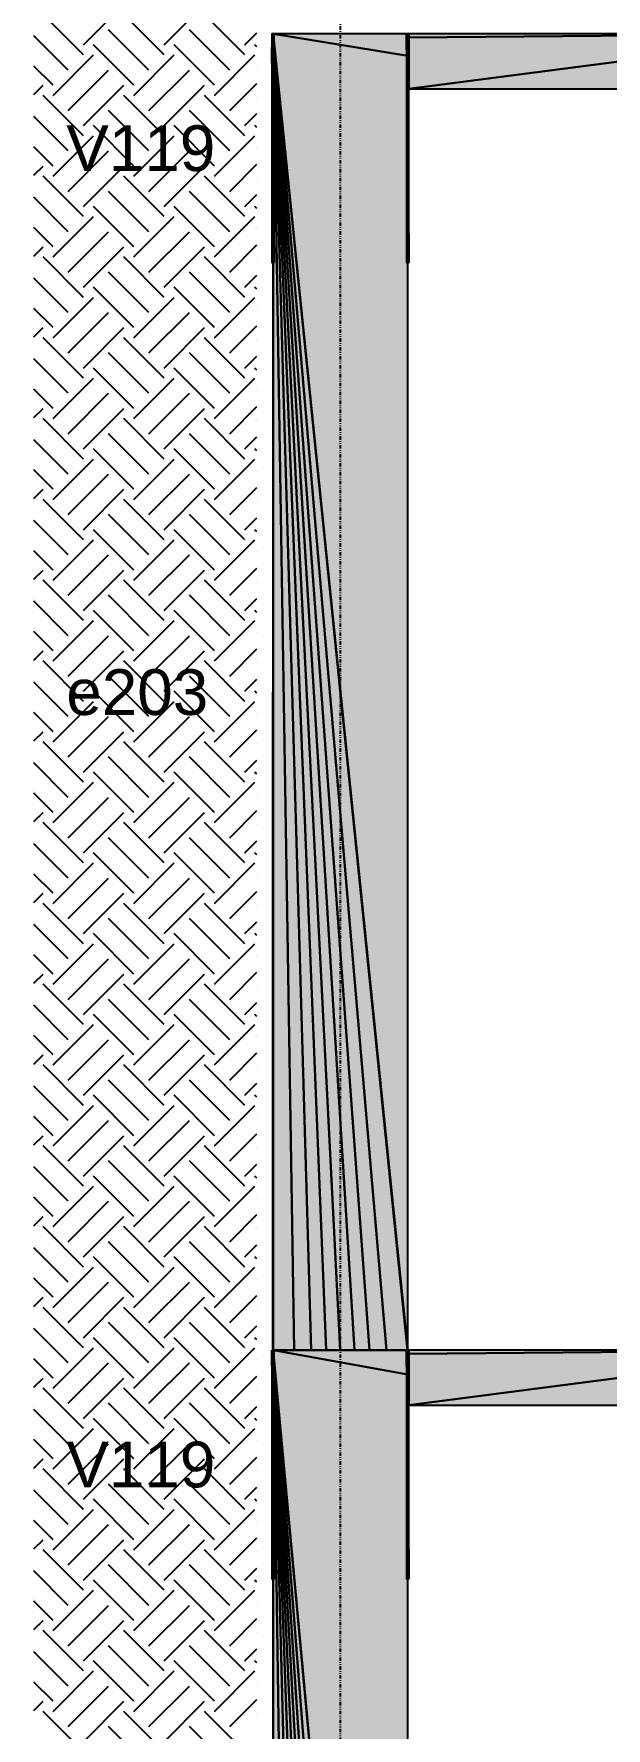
# Model space of a CAD drawing. Extents: x 37185 to 43130, y -8131 to -3926.
# Drawn here: x 37567.9 to 37651.4, y -7459.1 to -7212 of the extents above; entities that cross this region are included whole.
import ezdxf

# ---------------------------------------------------------------- set-up
doc = ezdxf.new("R2010")
doc.units = 0
doc.header["$MEASUREMENT"] = 0
doc.linetypes.add('ESTILO_TQS_0004', pattern=[1.12, 0.5, -0.2, 0.01, -0.2, 0.01, -0.2])
for name, color, linetype in [('47', 15, 'CONTINUOUS'), ('52', 3, 'CONTINUOUS'), ('70', 160, 'CONTINUOUS'), ('74', 2, 'CONTINUOUS'), ('96', 252, 'CONTINUOUS')]:
    doc.layers.add(name, color=color, linetype=linetype)
doc.styles.add('TQS_ARIAL', font='arial.ttf')

msp = doc.modelspace()

# ---------------------------------------------------------------- linework, layer by layer
at = {"layer": '47', "linetype": 'Continuous'}
for p, q in [((37575.12, -7213.56), (37581.02, -7207.66)), ((37586.91, -7213.56), (37592.8, -7207.66)), ((37575.12, -7215.03), (37569.23, -7209.14)), ((37586.91, -7215.03), (37581.02, -7209.14)), ((37598.69, -7215.03), (37592.8, -7209.14)), ((37572.91, -7217.24), (37567.89, -7212.22)), ((37584.7, -7217.24), (37578.81, -7211.35)), ((37596.48, -7217.24), (37590.59, -7211.35)), ((37598.69, -7213.56), (37600.45, -7211.8)), ((37570.7, -7220.92), (37576.6, -7215.03)), ((37582.49, -7219.45), (37576.6, -7213.56)), ((37582.49, -7220.92), (37588.38, -7215.03)), ((37594.27, -7219.45), (37588.38, -7213.56)), ((37594.27, -7220.92), (37600.17, -7215.03)), ((37600.45, -7213.84), (37600.17, -7213.56)), ((37567.89, -7216.37), (37567.89, -7216.37)), ((37570.7, -7219.45), (37567.89, -7216.64)), ((37572.91, -7223.13), (37578.81, -7217.24)), ((37584.7, -7223.13), (37590.59, -7217.24)), ((37600.45, -7216.78), (37600.45, -7216.78)), ((37567.89, -7220.79), (37569.23, -7219.45)), ((37575.12, -7225.34), (37581.02, -7219.45)), ((37586.91, -7225.34), (37592.8, -7219.45)), ((37596.48, -7223.13), (37600.45, -7219.17)), ((37575.12, -7226.81), (37569.23, -7220.92)), ((37586.91, -7226.81), (37581.02, -7220.92)), ((37598.69, -7226.81), (37592.8, -7220.92)), ((37600.45, -7221.2), (37600.45, -7221.2)), ((37567.89, -7223.73), (37567.89, -7223.73)), ((37572.91, -7229.02), (37567.89, -7224)), ((37582.49, -7231.23), (37576.6, -7225.34)), ((37584.7, -7229.02), (37578.81, -7223.13)), ((37594.27, -7231.23), (37588.38, -7225.34)), ((37596.48, -7229.02), (37590.59, -7223.13)), ((37598.69, -7225.34), (37600.45, -7223.59)), ((37600.45, -7225.62), (37600.17, -7225.34)), ((37570.7, -7232.71), (37576.6, -7226.81)), ((37582.49, -7232.71), (37588.38, -7226.81)), ((37594.27, -7232.71), (37600.17, -7226.81)), ((37567.89, -7228.15), (37567.89, -7228.15)), ((37570.7, -7231.23), (37567.89, -7228.42)), ((37572.91, -7234.92), (37578.81, -7229.02)), ((37584.7, -7234.92), (37590.59, -7229.02)), ((37600.45, -7228.57), (37600.45, -7228.57)), ((37567.89, -7232.57), (37569.23, -7231.23)), ((37575.12, -7238.6), (37569.23, -7232.71)), ((37575.12, -7237.13), (37581.02, -7231.23)), ((37586.91, -7238.6), (37581.02, -7232.71)), ((37586.91, -7237.13), (37592.8, -7231.23)), ((37598.69, -7238.6), (37592.8, -7232.71)), ((37596.48, -7234.92), (37600.45, -7230.96)), ((37584.7, -7240.81), (37578.81, -7234.92)), ((37596.48, -7240.81), (37590.59, -7234.92)), ((37600.45, -7232.99), (37600.45, -7232.99)), ((37567.89, -7235.52), (37567.89, -7235.52)), ((37572.91, -7240.81), (37567.89, -7235.79)), ((37582.49, -7243.02), (37576.6, -7237.13)), ((37594.27, -7243.02), (37588.38, -7237.13)), ((37598.69, -7237.13), (37600.45, -7235.37)), ((37600.45, -7237.41), (37600.17, -7237.13)), ((37567.89, -7239.94), (37567.89, -7239.94)), ((37570.7, -7243.02), (37567.89, -7240.21)), ((37570.7, -7244.49), (37576.6, -7238.6)), ((37582.49, -7244.49), (37588.38, -7238.6)), ((37594.27, -7244.49), (37600.17, -7238.6)), ((37572.91, -7246.7), (37578.81, -7240.81)), ((37584.7, -7246.7), (37590.59, -7240.81)), ((37596.48, -7246.7), (37600.45, -7242.74)), ((37600.45, -7240.35), (37600.45, -7240.35)), ((37567.89, -7244.36), (37569.23, -7243.02)), ((37575.12, -7250.38), (37569.23, -7244.49)), ((37575.12, -7248.91), (37581.02, -7243.02)), ((37586.91, -7250.38), (37581.02, -7244.49)), ((37586.91, -7248.91), (37592.8, -7243.02)), ((37598.69, -7250.38), (37592.8, -7244.49)), ((37600.45, -7244.77), (37600.45, -7244.77)), ((37567.89, -7247.3), (37567.89, -7247.3)), ((37572.91, -7252.59), (37567.89, -7247.57)), ((37584.7, -7252.59), (37578.81, -7246.7)), ((37596.48, -7252.59), (37590.59, -7246.7)), ((37598.69, -7248.91), (37600.45, -7247.16)), ((37582.49, -7254.8), (37576.6, -7248.91)), ((37594.27, -7254.8), (37588.38, -7248.91)), ((37600.45, -7249.19), (37600.17, -7248.91)), ((37567.89, -7251.72), (37567.89, -7251.72)), ((37570.7, -7254.8), (37567.89, -7251.99)), ((37570.7, -7256.28), (37576.6, -7250.38)), ((37572.91, -7258.49), (37578.81, -7252.59)), ((37582.49, -7256.28), (37588.38, -7250.38)), ((37584.7, -7258.49), (37590.59, -7252.59)), ((37594.27, -7256.28), (37600.17, -7250.38)), ((37600.45, -7252.14), (37600.45, -7252.14)), ((37567.89, -7256.14), (37569.23, -7254.8)), ((37575.12, -7260.7), (37581.02, -7254.8)), ((37586.91, -7260.7), (37592.8, -7254.8)), ((37596.48, -7258.49), (37600.45, -7254.53)), ((37575.12, -7262.17), (37569.23, -7256.28)), ((37586.91, -7262.17), (37581.02, -7256.28)), ((37598.69, -7262.17), (37592.8, -7256.28)), ((37600.45, -7256.56), (37600.45, -7256.56)), ((37567.89, -7259.09), (37567.89, -7259.09)), ((37572.91, -7264.38), (37567.89, -7259.36)), ((37584.7, -7264.38), (37578.81, -7258.49)), ((37596.48, -7264.38), (37590.59, -7258.49)), ((37598.69, -7260.7), (37600.45, -7258.94)), ((37570.7, -7268.06), (37576.6, -7262.17)), ((37582.49, -7266.59), (37576.6, -7260.7)), ((37582.49, -7268.06), (37588.38, -7262.17)), ((37594.27, -7266.59), (37588.38, -7260.7)), ((37594.27, -7268.06), (37600.17, -7262.17)), ((37600.45, -7260.98), (37600.17, -7260.7)), ((37567.89, -7263.51), (37567.89, -7263.51)), ((37570.7, -7266.59), (37567.89, -7263.78)), ((37572.91, -7270.27), (37578.81, -7264.38)), ((37584.7, -7270.27), (37590.59, -7264.38)), ((37600.45, -7263.92), (37600.45, -7263.92)), ((37567.89, -7267.93), (37569.23, -7266.59)), ((37575.12, -7272.48), (37581.02, -7266.59)), ((37586.91, -7272.48), (37592.8, -7266.59)), ((37596.48, -7270.27), (37600.45, -7266.31)), ((37575.12, -7273.96), (37569.23, -7268.06)), ((37586.91, -7273.96), (37581.02, -7268.06)), ((37598.69, -7273.96), (37592.8, -7268.06)), ((37600.45, -7268.34), (37600.45, -7268.34)), ((37567.89, -7270.87), (37567.89, -7270.87)), ((37572.91, -7276.16), (37567.89, -7271.14)), ((37584.7, -7276.16), (37578.81, -7270.27)), ((37596.48, -7276.16), (37590.59, -7270.27)), ((37598.69, -7272.48), (37600.45, -7270.73)), ((37570.7, -7279.85), (37576.6, -7273.96)), ((37582.49, -7278.37), (37576.6, -7272.48)), ((37582.49, -7279.85), (37588.38, -7273.96)), ((37594.27, -7278.37), (37588.38, -7272.48)), ((37594.27, -7279.85), (37600.17, -7273.96)), ((37600.45, -7272.76), (37600.17, -7272.48)), ((37567.89, -7275.29), (37567.89, -7275.29)), ((37570.7, -7278.37), (37567.89, -7275.56)), ((37572.91, -7282.06), (37578.81, -7276.16)), ((37584.7, -7282.06), (37590.59, -7276.16)), ((37600.45, -7275.71), (37600.45, -7275.71)), ((37567.89, -7279.71), (37569.23, -7278.37)), ((37575.12, -7284.27), (37581.02, -7278.37)), ((37586.91, -7284.27), (37592.8, -7278.37)), ((37596.48, -7282.06), (37600.45, -7278.1)), ((37575.12, -7285.74), (37569.23, -7279.85)), ((37584.7, -7287.95), (37578.81, -7282.06)), ((37586.91, -7285.74), (37581.02, -7279.85)), ((37596.48, -7287.95), (37590.59, -7282.06)), ((37598.69, -7285.74), (37592.8, -7279.85)), ((37600.45, -7280.13), (37600.45, -7280.13)), ((37567.89, -7282.66), (37567.89, -7282.66)), ((37572.91, -7287.95), (37567.89, -7282.93)), ((37582.49, -7290.16), (37576.6, -7284.27)), ((37594.27, -7290.16), (37588.38, -7284.27)), ((37598.69, -7284.27), (37600.45, -7282.52)), ((37600.45, -7284.55), (37600.17, -7284.27)), ((37567.89, -7287.08), (37567.89, -7287.08)), ((37570.7, -7291.63), (37576.6, -7285.74)), ((37582.49, -7291.63), (37588.38, -7285.74)), ((37594.27, -7291.63), (37600.17, -7285.74)), ((37570.7, -7290.16), (37567.89, -7287.35)), ((37572.91, -7293.84), (37578.81, -7287.95)), ((37584.7, -7293.84), (37590.59, -7287.95)), ((37600.45, -7287.49), (37600.45, -7287.49)), ((37567.89, -7291.5), (37569.23, -7290.16)), ((37575.12, -7297.53), (37569.23, -7291.63)), ((37575.12, -7296.05), (37581.02, -7290.16)), ((37586.91, -7297.53), (37581.02, -7291.63)), ((37586.91, -7296.05), (37592.8, -7290.16)), ((37598.69, -7297.53), (37592.8, -7291.63)), ((37596.48, -7293.84), (37600.45, -7289.88)), ((37600.45, -7291.91), (37600.45, -7291.91)), ((37567.89, -7294.44), (37567.89, -7294.44)), ((37584.7, -7299.74), (37578.81, -7293.84)), ((37596.48, -7299.74), (37590.59, -7293.84)), ((37598.69, -7296.05), (37600.45, -7294.3)), ((37572.91, -7299.74), (37567.89, -7294.71)), ((37582.49, -7301.94), (37576.6, -7296.05)), ((37594.27, -7301.94), (37588.38, -7296.05)), ((37600.45, -7296.33), (37600.17, -7296.05)), ((37567.89, -7298.86), (37567.89, -7298.86)), ((37570.7, -7301.94), (37567.89, -7299.13)), ((37570.7, -7303.42), (37576.6, -7297.53)), ((37582.49, -7303.42), (37588.38, -7297.53)), ((37594.27, -7303.42), (37600.17, -7297.53)), ((37600.45, -7299.28), (37600.45, -7299.28)), ((37567.89, -7303.28), (37569.23, -7301.94)), ((37572.91, -7305.63), (37578.81, -7299.74)), ((37575.12, -7307.84), (37581.02, -7301.94)), ((37584.7, -7305.63), (37590.59, -7299.74)), ((37586.91, -7307.84), (37592.8, -7301.94)), ((37596.48, -7305.63), (37600.45, -7301.67)), ((37575.12, -7309.31), (37569.23, -7303.42)), ((37586.91, -7309.31), (37581.02, -7303.42)), ((37598.69, -7309.31), (37592.8, -7303.42)), ((37600.45, -7303.7), (37600.45, -7303.7)), ((37567.89, -7306.23), (37567.89, -7306.23)), ((37572.91, -7311.52), (37567.89, -7306.5)), ((37584.7, -7311.52), (37578.81, -7305.63)), ((37596.48, -7311.52), (37590.59, -7305.63)), ((37598.69, -7307.84), (37600.45, -7306.09)), ((37570.7, -7315.2), (37576.6, -7309.31)), ((37582.49, -7313.73), (37576.6, -7307.84)), ((37582.49, -7315.2), (37588.38, -7309.31)), ((37594.27, -7313.73), (37588.38, -7307.84)), ((37594.27, -7315.2), (37600.17, -7309.31)), ((37600.45, -7308.12), (37600.17, -7307.84)), ((37567.89, -7310.65), (37567.89, -7310.65)), ((37570.7, -7313.73), (37567.89, -7310.92)), ((37572.91, -7317.41), (37578.81, -7311.52)), ((37584.7, -7317.41), (37590.59, -7311.52)), ((37600.45, -7311.06), (37600.45, -7311.06)), ((37567.89, -7315.07), (37569.23, -7313.73)), ((37575.12, -7319.62), (37581.02, -7313.73)), ((37586.91, -7319.62), (37592.8, -7313.73)), ((37596.48, -7317.41), (37600.45, -7313.45)), ((37575.12, -7321.1), (37569.23, -7315.2)), ((37586.91, -7321.1), (37581.02, -7315.2)), ((37598.69, -7321.1), (37592.8, -7315.2)), ((37600.45, -7315.48), (37600.45, -7315.48)), ((37567.89, -7318.01), (37567.89, -7318.01)), ((37572.91, -7323.31), (37567.89, -7318.29)), ((37584.7, -7323.31), (37578.81, -7317.41)), ((37596.48, -7323.31), (37590.59, -7317.41)), ((37598.69, -7319.62), (37600.45, -7317.87)), ((37570.7, -7326.99), (37576.6, -7321.1)), ((37582.49, -7325.52), (37576.6, -7319.62)), ((37582.49, -7326.99), (37588.38, -7321.1)), ((37594.27, -7325.52), (37588.38, -7319.62)), ((37594.27, -7326.99), (37600.17, -7321.1)), ((37600.45, -7319.9), (37600.17, -7319.62)), ((37567.89, -7322.43), (37567.89, -7322.43)), ((37570.7, -7325.52), (37567.89, -7322.7)), ((37572.91, -7329.2), (37578.81, -7323.31)), ((37584.7, -7329.2), (37590.59, -7323.31)), ((37600.45, -7322.85), (37600.45, -7322.85)), ((37567.89, -7326.85), (37569.23, -7325.52)), ((37575.12, -7331.41), (37581.02, -7325.52)), ((37586.91, -7331.41), (37592.8, -7325.52)), ((37596.48, -7329.2), (37600.45, -7325.24)), ((37575.12, -7332.88), (37569.23, -7326.99)), ((37584.7, -7335.09), (37578.81, -7329.2)), ((37586.91, -7332.88), (37581.02, -7326.99)), ((37596.48, -7335.09), (37590.59, -7329.2)), ((37598.69, -7332.88), (37592.8, -7326.99)), ((37600.45, -7327.27), (37600.45, -7327.27)), ((37567.89, -7329.8), (37567.89, -7329.8)), ((37572.91, -7335.09), (37567.89, -7330.07)), ((37582.49, -7337.3), (37576.6, -7331.41)), ((37594.27, -7337.3), (37588.38, -7331.41)), ((37598.69, -7331.41), (37600.45, -7329.66)), ((37600.45, -7331.69), (37600.17, -7331.41)), ((37570.7, -7338.77), (37576.6, -7332.88)), ((37582.49, -7338.77), (37588.38, -7332.88)), ((37594.27, -7338.77), (37600.17, -7332.88)), ((37567.89, -7334.22), (37567.89, -7334.22)), ((37570.7, -7337.3), (37567.89, -7334.49)), ((37572.91, -7340.98), (37578.81, -7335.09)), ((37584.7, -7340.98), (37590.59, -7335.09)), ((37600.45, -7334.63), (37600.45, -7334.63)), ((37567.89, -7338.64), (37569.23, -7337.3)), ((37575.12, -7344.67), (37569.23, -7338.77)), ((37575.12, -7343.19), (37581.02, -7337.3)), ((37586.91, -7344.67), (37581.02, -7338.77)), ((37586.91, -7343.19), (37592.8, -7337.3)), ((37598.69, -7344.67), (37592.8, -7338.77)), ((37596.48, -7340.98), (37600.45, -7337.02)), ((37600.45, -7339.05), (37600.45, -7339.05)), ((37567.89, -7341.58), (37567.89, -7341.58)), ((37584.7, -7346.88), (37578.81, -7340.98)), ((37596.48, -7346.88), (37590.59, -7340.98)), ((37598.69, -7343.19), (37600.45, -7341.44)), ((37572.91, -7346.88), (37567.89, -7341.86)), ((37582.49, -7349.09), (37576.6, -7343.19)), ((37594.27, -7349.09), (37588.38, -7343.19)), ((37600.45, -7343.47), (37600.17, -7343.19)), ((37567.89, -7346), (37567.89, -7346)), ((37570.7, -7349.09), (37567.89, -7346.27)), ((37570.7, -7350.56), (37576.6, -7344.67)), ((37582.49, -7350.56), (37588.38, -7344.67)), ((37594.27, -7350.56), (37600.17, -7344.67)), ((37600.45, -7346.42), (37600.45, -7346.42)), ((37572.91, -7352.77), (37578.81, -7346.88)), ((37584.7, -7352.77), (37590.59, -7346.88)), ((37596.48, -7352.77), (37600.45, -7348.81)), ((37567.89, -7350.42), (37569.23, -7349.09)), ((37575.12, -7356.45), (37569.23, -7350.56)), ((37575.12, -7354.98), (37581.02, -7349.09)), ((37586.91, -7356.45), (37581.02, -7350.56)), ((37586.91, -7354.98), (37592.8, -7349.09)), ((37598.69, -7356.45), (37592.8, -7350.56)), ((37600.45, -7350.84), (37600.45, -7350.84)), ((37567.89, -7353.37), (37567.89, -7353.37)), ((37572.91, -7358.66), (37567.89, -7353.64)), ((37584.7, -7358.66), (37578.81, -7352.77)), ((37596.48, -7358.66), (37590.59, -7352.77)), ((37598.69, -7354.98), (37600.45, -7353.23)), ((37582.49, -7360.87), (37576.6, -7354.98)), ((37594.27, -7360.87), (37588.38, -7354.98)), ((37600.45, -7355.26), (37600.17, -7354.98)), ((37567.89, -7357.79), (37567.89, -7357.79)), ((37570.7, -7360.87), (37567.89, -7358.06)), ((37570.7, -7362.34), (37576.6, -7356.45)), ((37572.91, -7364.55), (37578.81, -7358.66)), ((37582.49, -7362.34), (37588.38, -7356.45)), ((37584.7, -7364.55), (37590.59, -7358.66)), ((37594.27, -7362.34), (37600.17, -7356.45)), ((37600.45, -7358.2), (37600.45, -7358.2)), ((37567.89, -7362.21), (37569.23, -7360.87)), ((37575.12, -7366.76), (37581.02, -7360.87)), ((37586.91, -7366.76), (37592.8, -7360.87)), ((37596.48, -7364.55), (37600.45, -7360.59)), ((37575.12, -7368.24), (37569.23, -7362.34)), ((37586.91, -7368.24), (37581.02, -7362.34)), ((37598.69, -7368.24), (37592.8, -7362.34)), ((37600.45, -7362.62), (37600.45, -7362.62)), ((37567.89, -7365.15), (37567.89, -7365.15)), ((37572.91, -7370.45), (37567.89, -7365.43)), ((37584.7, -7370.45), (37578.81, -7364.55)), ((37596.48, -7370.45), (37590.59, -7364.55)), ((37598.69, -7366.76), (37600.45, -7365.01)), ((37570.7, -7374.13), (37576.6, -7368.24)), ((37582.49, -7372.66), (37576.6, -7366.76)), ((37582.49, -7374.13), (37588.38, -7368.24)), ((37594.27, -7372.66), (37588.38, -7366.76)), ((37594.27, -7374.13), (37600.17, -7368.24)), ((37600.45, -7367.04), (37600.17, -7366.76)), ((37567.89, -7369.57), (37567.89, -7369.57)), ((37570.7, -7372.66), (37567.89, -7369.85)), ((37572.91, -7376.34), (37578.81, -7370.45)), ((37584.7, -7376.34), (37590.59, -7370.45)), ((37600.45, -7369.99), (37600.45, -7369.99)), ((37567.89, -7373.99), (37569.23, -7372.66)), ((37575.12, -7378.55), (37581.02, -7372.66)), ((37586.91, -7378.55), (37592.8, -7372.66)), ((37596.48, -7376.34), (37600.45, -7372.38)), ((37575.12, -7380.02), (37569.23, -7374.13)), ((37586.91, -7380.02), (37581.02, -7374.13)), ((37598.69, -7380.02), (37592.8, -7374.13)), ((37600.45, -7374.41), (37600.45, -7374.41)), ((37567.89, -7376.94), (37567.89, -7376.94)), ((37572.91, -7382.23), (37567.89, -7377.21)), ((37582.49, -7384.44), (37576.6, -7378.55)), ((37584.7, -7382.23), (37578.81, -7376.34)), ((37594.27, -7384.44), (37588.38, -7378.55)), ((37596.48, -7382.23), (37590.59, -7376.34)), ((37598.69, -7378.55), (37600.45, -7376.8)), ((37600.45, -7378.83), (37600.17, -7378.55)), ((37570.7, -7385.91), (37576.6, -7380.02)), ((37582.49, -7385.91), (37588.38, -7380.02)), ((37594.27, -7385.91), (37600.17, -7380.02)), ((37567.89, -7381.36), (37567.89, -7381.36)), ((37570.7, -7384.44), (37567.89, -7381.63)), ((37572.91, -7388.12), (37578.81, -7382.23)), ((37584.7, -7388.12), (37590.59, -7382.23)), ((37600.45, -7381.77), (37600.45, -7381.77)), ((37567.89, -7385.78), (37569.23, -7384.44)), ((37575.12, -7391.81), (37569.23, -7385.91)), ((37575.12, -7390.33), (37581.02, -7384.44)), ((37586.91, -7391.81), (37581.02, -7385.91)), ((37586.91, -7390.33), (37592.8, -7384.44)), ((37598.69, -7391.81), (37592.8, -7385.91)), ((37596.48, -7388.12), (37600.45, -7384.16)), ((37584.7, -7394.02), (37578.81, -7388.12)), ((37596.48, -7394.02), (37590.59, -7388.12)), ((37600.45, -7386.19), (37600.45, -7386.19)), ((37567.89, -7388.72), (37567.89, -7388.72)), ((37572.91, -7394.02), (37567.89, -7389)), ((37582.49, -7396.23), (37576.6, -7390.33)), ((37594.27, -7396.23), (37588.38, -7390.33)), ((37598.69, -7390.33), (37600.45, -7388.58)), ((37600.45, -7390.61), (37600.17, -7390.33)), ((37567.89, -7393.14), (37567.89, -7393.14)), ((37570.7, -7396.23), (37567.89, -7393.42)), ((37570.7, -7397.7), (37576.6, -7391.81)), ((37582.49, -7397.7), (37588.38, -7391.81)), ((37594.27, -7397.7), (37600.17, -7391.81)), ((37572.91, -7399.91), (37578.81, -7394.02)), ((37584.7, -7399.91), (37590.59, -7394.02)), ((37596.48, -7399.91), (37600.45, -7395.95)), ((37600.45, -7393.56), (37600.45, -7393.56)), ((37567.89, -7397.56), (37569.23, -7396.23)), ((37575.12, -7403.59), (37569.23, -7397.7)), ((37575.12, -7402.12), (37581.02, -7396.23)), ((37586.91, -7403.59), (37581.02, -7397.7)), ((37586.91, -7402.12), (37592.8, -7396.23)), ((37598.69, -7403.59), (37592.8, -7397.7)), ((37600.45, -7397.98), (37600.45, -7397.98)), ((37567.89, -7400.51), (37567.89, -7400.51)), ((37572.91, -7405.8), (37567.89, -7400.78)), ((37584.7, -7405.8), (37578.81, -7399.91)), ((37596.48, -7405.8), (37590.59, -7399.91)), ((37598.69, -7402.12), (37600.45, -7400.37)), ((37582.49, -7408.01), (37576.6, -7402.12)), ((37594.27, -7408.01), (37588.38, -7402.12)), ((37600.45, -7402.4), (37600.17, -7402.12)), ((37567.89, -7404.93), (37567.89, -7404.93)), ((37570.7, -7408.01), (37567.89, -7405.2)), ((37570.7, -7409.48), (37576.6, -7403.59)), ((37572.91, -7411.69), (37578.81, -7405.8)), ((37582.49, -7409.48), (37588.38, -7403.59)), ((37584.7, -7411.69), (37590.59, -7405.8)), ((37594.27, -7409.48), (37600.17, -7403.59)), ((37600.45, -7405.34), (37600.45, -7405.34)), ((37567.89, -7409.35), (37569.23, -7408.01)), ((37575.12, -7413.9), (37581.02, -7408.01)), ((37586.91, -7413.9), (37592.8, -7408.01)), ((37596.48, -7411.69), (37600.45, -7407.73)), ((37575.12, -7415.38), (37569.23, -7409.48)), ((37586.91, -7415.38), (37581.02, -7409.48)), ((37598.69, -7415.38), (37592.8, -7409.48)), ((37600.45, -7409.76), (37600.45, -7409.76)), ((37567.89, -7412.29), (37567.89, -7412.29)), ((37572.91, -7417.59), (37567.89, -7412.57)), ((37584.7, -7417.59), (37578.81, -7411.69)), ((37596.48, -7417.59), (37590.59, -7411.69)), ((37598.69, -7413.9), (37600.45, -7412.15)), ((37570.7, -7421.27), (37576.6, -7415.38)), ((37582.49, -7419.8), (37576.6, -7413.9)), ((37582.49, -7421.27), (37588.38, -7415.38)), ((37594.27, -7419.8), (37588.38, -7413.9)), ((37594.27, -7421.27), (37600.17, -7415.38)), ((37600.45, -7414.18), (37600.17, -7413.9)), ((37567.89, -7416.71), (37567.89, -7416.71)), ((37570.7, -7419.8), (37567.89, -7416.99)), ((37572.91, -7423.48), (37578.81, -7417.59)), ((37584.7, -7423.48), (37590.59, -7417.59)), ((37600.45, -7417.13), (37600.45, -7417.13)), ((37567.89, -7421.13), (37569.23, -7419.8)), ((37575.12, -7425.69), (37581.02, -7419.8)), ((37586.91, -7425.69), (37592.8, -7419.8)), ((37596.48, -7423.48), (37600.45, -7419.52)), ((37575.12, -7427.16), (37569.23, -7421.27)), ((37586.91, -7427.16), (37581.02, -7421.27)), ((37598.69, -7427.16), (37592.8, -7421.27)), ((37600.45, -7421.55), (37600.45, -7421.55)), ((37567.89, -7424.08), (37567.89, -7424.08)), ((37572.91, -7429.37), (37567.89, -7424.35)), ((37584.7, -7429.37), (37578.81, -7423.48)), ((37596.48, -7429.37), (37590.59, -7423.48)), ((37598.69, -7425.69), (37600.45, -7423.94)), ((37570.7, -7433.05), (37576.6, -7427.16)), ((37582.49, -7431.58), (37576.6, -7425.69)), ((37582.49, -7433.05), (37588.38, -7427.16)), ((37594.27, -7431.58), (37588.38, -7425.69)), ((37594.27, -7433.05), (37600.17, -7427.16)), ((37600.45, -7425.97), (37600.17, -7425.69)), ((37567.89, -7428.5), (37567.89, -7428.5)), ((37570.7, -7431.58), (37567.89, -7428.77)), ((37572.91, -7435.26), (37578.81, -7429.37)), ((37584.7, -7435.26), (37590.59, -7429.37)), ((37600.45, -7428.91), (37600.45, -7428.91)), ((37567.89, -7432.92), (37569.23, -7431.58)), ((37575.12, -7437.47), (37581.02, -7431.58)), ((37586.91, -7437.47), (37592.8, -7431.58)), ((37596.48, -7435.26), (37600.45, -7431.3)), ((37575.12, -7438.95), (37569.23, -7433.05)), ((37584.7, -7441.16), (37578.81, -7435.26)), ((37586.91, -7438.95), (37581.02, -7433.05)), ((37596.48, -7441.16), (37590.59, -7435.26)), ((37598.69, -7438.95), (37592.8, -7433.05)), ((37600.45, -7433.33), (37600.45, -7433.33)), ((37567.89, -7435.86), (37567.89, -7435.86)), ((37572.91, -7441.16), (37567.89, -7436.14)), ((37582.49, -7443.37), (37576.6, -7437.47)), ((37594.27, -7443.37), (37588.38, -7437.47)), ((37598.69, -7437.47), (37600.45, -7435.72)), ((37600.45, -7437.75), (37600.17, -7437.47)), ((37567.89, -7440.28), (37567.89, -7440.28)), ((37570.7, -7444.84), (37576.6, -7438.95)), ((37582.49, -7444.84), (37588.38, -7438.95)), ((37594.27, -7444.84), (37600.17, -7438.95)), ((37570.7, -7443.37), (37567.89, -7440.56)), ((37572.91, -7447.05), (37578.81, -7441.16)), ((37584.7, -7447.05), (37590.59, -7441.16)), ((37600.45, -7440.7), (37600.45, -7440.7)), ((37567.89, -7444.7), (37569.23, -7443.37)), ((37575.12, -7450.73), (37569.23, -7444.84)), ((37575.12, -7449.26), (37581.02, -7443.37)), ((37586.91, -7450.73), (37581.02, -7444.84)), ((37586.91, -7449.26), (37592.8, -7443.37)), ((37598.69, -7450.73), (37592.8, -7444.84)), ((37596.48, -7447.05), (37600.45, -7443.09)), ((37600.45, -7445.12), (37600.45, -7445.12)), ((37567.89, -7447.65), (37567.89, -7447.65)), ((37584.7, -7452.94), (37578.81, -7447.05)), ((37596.48, -7452.94), (37590.59, -7447.05)), ((37598.69, -7449.26), (37600.45, -7447.51)), ((37572.91, -7452.94), (37567.89, -7447.92)), ((37582.49, -7455.15), (37576.6, -7449.26)), ((37594.27, -7455.15), (37588.38, -7449.26)), ((37600.45, -7449.54), (37600.17, -7449.26)), ((37567.89, -7452.07), (37567.89, -7452.07)), ((37570.7, -7455.15), (37567.89, -7452.34)), ((37570.7, -7456.62), (37576.6, -7450.73)), ((37582.49, -7456.62), (37588.38, -7450.73)), ((37594.27, -7456.62), (37600.17, -7450.73)), ((37600.45, -7452.48), (37600.45, -7452.48)), ((37567.89, -7456.49), (37569.23, -7455.15)), ((37572.91, -7458.83), (37578.81, -7452.94)), ((37575.12, -7461.04), (37581.02, -7455.15)), ((37584.7, -7458.83), (37590.59, -7452.94)), ((37586.91, -7461.04), (37592.8, -7455.15)), ((37596.48, -7458.83), (37600.45, -7454.87)), ((37575.12, -7462.52), (37569.23, -7456.62)), ((37586.91, -7462.52), (37581.02, -7456.62)), ((37598.69, -7462.52), (37592.8, -7456.62)), ((37600.45, -7456.9), (37600.45, -7456.9)), ((37584.7, -7464.73), (37578.81, -7458.83)), ((37596.48, -7464.73), (37590.59, -7458.83))]:
    msp.add_line(p, q, dxfattribs=at)
at = {"layer": '52', "linetype": 'Continuous'}
for points in [[(37602.63, -7211.96), (37602.63, -7214.05), (37602.63, -7245.29)], [(37602.96, -7211.96), (37602.83, -7211.96), (37602.63, -7211.96)], [(37602.83, -7211.96), (37602.83, -7212.8), (37602.82, -7220.64), (37602.82, -7223.88), (37602.82, -7232.32), (37602.82, -7245.29)], [(37602.96, -7245.29), (37602.96, -7230.67), (37602.96, -7226.58), (37602.96, -7220.34), (37602.96, -7216.57), (37602.96, -7215.26), (37602.96, -7214.57), (37602.96, -7214.12), (37602.96, -7213.78), (37602.96, -7213.5), (37602.96, -7213.26), (37602.96, -7211.98), (37602.96, -7211.96)], [(37603.54, -7211.96), (37603.39, -7211.96), (37602.96, -7211.96)], [(37621.29, -7211.96), (37619.7, -7211.96), (37619.05, -7211.96), (37616.45, -7211.96), (37616.05, -7211.96), (37612.63, -7211.96), (37609.21, -7211.96), (37608.8, -7211.96), (37606.2, -7211.96), (37605.56, -7211.96), (37603.97, -7211.96)], [(37622.29, -7211.96), (37621.87, -7211.96), (37621.71, -7211.96)], [(37906.63, -7211.96), (37896.35, -7211.96), (37894.4, -7211.96), (37893.96, -7211.96), (37684.44, -7211.96), (37622.63, -7211.96), (37622.47, -7211.96), (37622.29, -7211.96)], [(37622.29, -7211.96), (37622.29, -7215.12), (37622.29, -7230.67), (37622.29, -7245.29)], [(37622.47, -7245.29), (37622.47, -7238.64), (37622.47, -7230.12), (37622.47, -7228.98), (37622.47, -7215.15), (37622.47, -7211.96)], [(37622.63, -7245.29), (37622.63, -7243.19), (37622.63, -7219.96)], [(37622.63, -7219.96), (37684.44, -7219.96), (37842.84, -7219.96), (37848.6, -7219.96), (37868.53, -7219.96), (37876.29, -7219.96), (37880.42, -7219.96), (37882.99, -7219.96), (37884.74, -7219.96), (37893.96, -7219.96)], [(37602.63, -7245.29), (37602.82, -7245.29), (37602.83, -7245.29), (37602.96, -7245.29)], [(37602.82, -7245.29), (37602.78, -7400.76)], [(37622.29, -7245.29), (37622.47, -7245.29), (37622.63, -7245.29)], [(37622.47, -7437.28), (37622.47, -7430.63), (37622.47, -7422.12), (37622.47, -7420.97), (37622.47, -7407.48), (37622.47, -7403.95), (37622.47, -7245.29)], [(37602.78, -7400.76), (37602.78, -7403.96)], [(37602.63, -7403.95), (37602.63, -7437.28)], [(37602.78, -7403.95), (37602.63, -7403.95)], [(37602.83, -7403.95), (37602.83, -7412.64), (37602.82, -7415.04), (37602.82, -7423.51), (37602.82, -7437.28)], [(37602.96, -7437.28), (37602.96, -7422.66), (37602.96, -7418.57), (37602.96, -7413.2), (37602.96, -7409.05), (37602.96, -7407.61), (37602.96, -7406.84), (37602.96, -7406.34), (37602.96, -7405.96), (37602.96, -7405.66), (37602.96, -7405.39), (37602.96, -7403.98), (37602.96, -7403.95), (37602.83, -7403.95)], [(37602.83, -7403.96), (37602.85, -7403.96), (37602.96, -7403.96)], [(37622.29, -7403.95), (37622.29, -7407.45), (37622.29, -7422.66), (37622.29, -7437.28)], [(37906.63, -7403.95), (37893.96, -7403.95), (37684.44, -7403.95), (37622.63, -7403.95), (37622.47, -7403.95)], [(37622.63, -7437.28), (37622.63, -7435.19), (37622.63, -7411.95)], [(37622.63, -7411.95), (37684.44, -7411.95), (37842.84, -7411.95), (37848.6, -7411.95), (37868.53, -7411.95), (37876.29, -7411.95), (37880.42, -7411.95), (37882.99, -7411.95), (37884.74, -7411.95), (37893.96, -7411.95)], [(37602.63, -7437.28), (37602.82, -7437.28), (37602.83, -7437.28), (37602.96, -7437.28)], [(37602.82, -7437.28), (37602.78, -7612.42)], [(37622.29, -7437.28), (37622.47, -7437.28), (37622.63, -7437.28)], [(37622.47, -7615.95), (37622.47, -7437.28)]]:
    msp.add_lwpolyline(points, dxfattribs=at)
at = {"layer": '70', "linetype": 'ESTILO_TQS_0004'}
msp.add_line((37612.63, -6724.65), (37612.63, -7832.62), dxfattribs=at)
at = {"layer": '96', "linetype": 'Continuous'}
for points in [[(37602.63, -7214.05), (37602.96, -7230.67), (37602.96, -7211.96), (37602.63, -7214.05)], [(37602.63, -7214.05), (37602.96, -7211.96), (37602.63, -7211.96), (37602.63, -7214.05)], [(37602.83, -7211.96), (37602.78, -7400.76), (37602.78, -7403.96), (37602.83, -7211.96)], [(37602.83, -7211.96), (37602.78, -7403.96), (37602.83, -7403.96), (37602.83, -7211.96)], [(37602.83, -7211.96), (37602.83, -7403.96), (37605.88, -7403.96), (37602.83, -7211.96)], [(37602.83, -7211.96), (37605.88, -7403.96), (37608.38, -7403.96), (37602.83, -7211.96)], [(37602.83, -7211.96), (37608.38, -7403.96), (37610.57, -7403.96), (37602.83, -7211.96)], [(37602.83, -7211.96), (37610.57, -7403.96), (37612.63, -7403.96), (37602.83, -7211.96)], [(37602.83, -7211.96), (37612.63, -7403.96), (37614.69, -7403.96), (37602.83, -7211.96)], [(37602.83, -7211.96), (37614.69, -7403.96), (37616.88, -7403.96), (37602.83, -7211.96)], [(37602.83, -7211.96), (37616.88, -7403.96), (37619.37, -7403.96), (37602.83, -7211.96)], [(37602.83, -7211.96), (37619.37, -7403.96), (37622.43, -7403.96), (37602.83, -7211.96)], [(37602.83, -7211.96), (37622.43, -7403.96), (37622.47, -7403.96), (37602.83, -7211.96)], [(37602.83, -7211.96), (37622.47, -7403.96), (37622.47, -7215.15), (37602.83, -7211.96)], [(37602.83, -7211.96), (37622.47, -7215.15), (37622.47, -7211.96), (37602.83, -7211.96)], [(37622.29, -7211.96), (37622.29, -7245.29), (37622.63, -7245.29), (37622.29, -7211.96)], [(37622.29, -7211.96), (37622.63, -7245.29), (37622.63, -7243.19), (37622.29, -7211.96)], [(37622.29, -7211.96), (37622.63, -7243.19), (37622.63, -7211.96), (37622.29, -7211.96)], [(37684.44, -7211.96), (37622.63, -7211.96), (37622.63, -7212.46), (37684.44, -7211.96)], [(37684.44, -7211.96), (37622.63, -7212.46), (37622.63, -7219.96), (37684.44, -7211.96)], [(37684.44, -7211.96), (37622.63, -7219.96), (37684.44, -7219.96), (37684.44, -7211.96)], [(37602.63, -7214.05), (37602.63, -7245.29), (37602.96, -7245.29), (37602.63, -7214.05)], [(37602.63, -7214.05), (37602.96, -7245.29), (37602.96, -7230.67), (37602.63, -7214.05)], [(37602.63, -7403.95), (37602.63, -7437.28), (37602.96, -7437.28), (37602.63, -7403.95)], [(37602.63, -7403.95), (37602.96, -7437.28), (37602.96, -7422.66), (37602.63, -7403.95)], [(37602.63, -7403.95), (37602.96, -7422.66), (37602.96, -7403.95), (37602.63, -7403.95)], [(37602.83, -7403.95), (37602.78, -7612.42), (37602.78, -7615.95), (37602.83, -7403.95)], [(37602.83, -7403.95), (37602.78, -7615.95), (37602.83, -7615.95), (37602.83, -7403.95)], [(37602.83, -7403.95), (37602.83, -7615.95), (37605.88, -7615.95), (37602.83, -7403.95)], [(37602.83, -7403.95), (37605.88, -7615.95), (37608.38, -7615.95), (37602.83, -7403.95)], [(37602.83, -7403.95), (37608.38, -7615.95), (37610.57, -7615.95), (37602.83, -7403.95)], [(37602.83, -7403.95), (37610.57, -7615.95), (37612.63, -7615.95), (37602.83, -7403.95)], [(37602.83, -7403.95), (37612.63, -7615.95), (37614.69, -7615.95), (37602.83, -7403.95)], [(37602.83, -7403.95), (37614.69, -7615.95), (37616.88, -7615.95), (37602.83, -7403.95)], [(37602.83, -7403.95), (37616.88, -7615.95), (37619.37, -7615.95), (37602.83, -7403.95)], [(37602.83, -7403.95), (37619.37, -7615.95), (37622.43, -7615.95), (37602.83, -7403.95)], [(37602.83, -7403.95), (37622.43, -7615.95), (37622.47, -7615.95), (37602.83, -7403.95)], [(37602.83, -7403.95), (37622.47, -7615.95), (37622.47, -7407.48), (37602.83, -7403.95)], [(37602.83, -7403.95), (37622.47, -7407.48), (37622.47, -7403.95), (37602.83, -7403.95)], [(37622.29, -7403.95), (37622.29, -7437.28), (37622.63, -7437.28), (37622.29, -7403.95)], [(37622.29, -7403.95), (37622.63, -7437.28), (37622.63, -7435.19), (37622.29, -7403.95)], [(37622.29, -7403.95), (37622.63, -7435.19), (37622.63, -7403.95), (37622.29, -7403.95)], [(37684.44, -7403.95), (37622.63, -7403.95), (37622.63, -7404.46), (37684.44, -7403.95)], [(37684.44, -7403.95), (37622.63, -7404.46), (37622.63, -7411.95), (37684.44, -7403.95)], [(37684.44, -7403.95), (37622.63, -7411.95), (37684.44, -7411.95), (37684.44, -7403.95)]]:
    msp.add_lwpolyline(points, dxfattribs=at)
for points in [[(37602.63, -7214.05), (37602.96, -7230.67), (37602.96, -7211.96)], [(37602.63, -7214.05), (37602.96, -7211.96), (37602.63, -7214.05)], [(37602.63, -7214.05), (37602.96, -7211.96), (37602.63, -7211.96)], [(37602.63, -7214.05), (37602.63, -7211.96), (37602.63, -7214.05)], [(37602.83, -7211.96), (37602.78, -7400.76), (37602.78, -7403.96)], [(37602.83, -7211.96), (37602.78, -7403.96), (37602.83, -7211.96)], [(37602.83, -7211.96), (37602.78, -7403.96), (37602.78, -7403.96)], [(37602.83, -7211.96), (37602.78, -7403.96), (37602.83, -7211.96)], [(37602.83, -7211.96), (37602.83, -7403.96), (37605.88, -7403.96)], [(37602.83, -7211.96), (37605.88, -7403.96), (37602.83, -7211.96)], [(37602.83, -7211.96), (37605.88, -7403.96), (37608.38, -7403.96)], [(37602.83, -7211.96), (37608.38, -7403.96), (37602.83, -7211.96)], [(37602.83, -7211.96), (37608.38, -7403.96), (37610.57, -7403.96)], [(37602.83, -7211.96), (37610.57, -7403.96), (37602.83, -7211.96)], [(37602.83, -7211.96), (37610.57, -7403.96), (37612.63, -7403.96)], [(37602.83, -7211.96), (37612.63, -7403.96), (37602.83, -7211.96)], [(37602.83, -7211.96), (37612.63, -7403.96), (37614.69, -7403.96)], [(37602.83, -7211.96), (37614.69, -7403.96), (37602.83, -7211.96)], [(37602.83, -7211.96), (37614.69, -7403.96), (37616.88, -7403.96)], [(37602.83, -7211.96), (37616.88, -7403.96), (37602.83, -7211.96)], [(37602.83, -7211.96), (37616.88, -7403.96), (37619.37, -7403.96)], [(37602.83, -7211.96), (37619.37, -7403.96), (37602.83, -7211.96)], [(37602.83, -7211.96), (37619.37, -7403.96), (37622.43, -7403.96)], [(37602.83, -7211.96), (37622.43, -7403.96), (37602.83, -7211.96)], [(37602.83, -7211.96), (37622.43, -7403.96), (37622.43, -7403.96)], [(37602.83, -7211.96), (37622.43, -7403.96), (37602.83, -7211.96)], [(37602.83, -7211.96), (37622.47, -7403.96), (37622.47, -7215.15)], [(37602.83, -7211.96), (37622.47, -7215.15), (37602.83, -7211.96)], [(37602.83, -7211.96), (37622.47, -7215.15), (37622.47, -7211.96)], [(37602.83, -7211.96), (37622.47, -7211.96), (37602.83, -7211.96)], [(37622.29, -7211.96), (37622.29, -7245.29), (37622.63, -7245.29)], [(37622.29, -7211.96), (37622.63, -7245.29), (37622.29, -7211.96)], [(37622.29, -7211.96), (37622.63, -7245.29), (37622.63, -7243.19)], [(37622.29, -7211.96), (37622.63, -7243.19), (37622.29, -7211.96)], [(37622.29, -7211.96), (37622.63, -7243.19), (37622.63, -7211.96)], [(37622.29, -7211.96), (37622.63, -7211.96), (37622.29, -7211.96)], [(37684.44, -7211.96), (37622.63, -7211.96), (37622.63, -7212.46)], [(37684.44, -7211.96), (37622.63, -7212.46), (37684.44, -7211.96)], [(37684.44, -7211.96), (37622.63, -7212.46), (37622.63, -7219.96)], [(37684.44, -7211.96), (37622.63, -7219.96), (37684.44, -7211.96)], [(37684.44, -7211.96), (37622.63, -7219.96), (37684.44, -7219.96)], [(37602.63, -7214.05), (37602.63, -7245.29), (37602.96, -7245.29)], [(37602.63, -7214.05), (37602.96, -7245.29), (37602.63, -7214.05)], [(37602.63, -7214.05), (37602.96, -7245.29), (37602.96, -7230.67)], [(37602.63, -7214.05), (37602.96, -7230.67), (37602.63, -7214.05)], [(37602.63, -7403.95), (37602.63, -7437.28), (37602.96, -7437.28)], [(37602.63, -7403.95), (37602.96, -7437.28), (37602.63, -7403.95)], [(37602.63, -7403.95), (37602.96, -7437.28), (37602.96, -7422.66)], [(37602.63, -7403.95), (37602.96, -7422.66), (37602.63, -7403.95)], [(37602.63, -7403.95), (37602.96, -7422.66), (37602.96, -7403.95)], [(37602.63, -7403.95), (37602.96, -7403.95), (37602.63, -7403.95)], [(37602.83, -7403.95), (37602.78, -7612.42), (37602.78, -7615.95)], [(37602.83, -7403.95), (37602.78, -7615.95), (37602.83, -7403.95)], [(37602.83, -7403.95), (37602.78, -7615.95), (37602.78, -7615.95)], [(37602.83, -7403.95), (37602.78, -7615.95), (37602.83, -7403.95)], [(37602.83, -7403.95), (37602.83, -7615.95), (37605.88, -7615.95)], [(37602.83, -7403.95), (37605.88, -7615.95), (37602.83, -7403.95)], [(37602.83, -7403.95), (37605.88, -7615.95), (37608.38, -7615.95)], [(37602.83, -7403.95), (37608.38, -7615.95), (37602.83, -7403.95)], [(37602.83, -7403.95), (37608.38, -7615.95), (37610.57, -7615.95)], [(37602.83, -7403.95), (37610.57, -7615.95), (37602.83, -7403.95)], [(37602.83, -7403.95), (37610.57, -7615.95), (37612.63, -7615.95)], [(37602.83, -7403.95), (37612.63, -7615.95), (37602.83, -7403.95)], [(37602.83, -7403.95), (37612.63, -7615.95), (37614.69, -7615.95)], [(37602.83, -7403.95), (37614.69, -7615.95), (37602.83, -7403.95)], [(37602.83, -7403.95), (37614.69, -7615.95), (37616.88, -7615.95)], [(37602.83, -7403.95), (37616.88, -7615.95), (37602.83, -7403.95)], [(37602.83, -7403.95), (37616.88, -7615.95), (37619.37, -7615.95)], [(37602.83, -7403.95), (37619.37, -7615.95), (37602.83, -7403.95)], [(37602.83, -7403.95), (37619.37, -7615.95), (37622.43, -7615.95)], [(37602.83, -7403.95), (37622.43, -7615.95), (37602.83, -7403.95)], [(37602.83, -7403.95), (37622.43, -7615.95), (37622.43, -7615.95)], [(37602.83, -7403.95), (37622.43, -7615.95), (37602.83, -7403.95)], [(37602.83, -7403.95), (37622.47, -7615.95), (37622.47, -7407.48)], [(37602.83, -7403.95), (37622.47, -7407.48), (37602.83, -7403.95)], [(37602.83, -7403.95), (37622.47, -7407.48), (37622.47, -7403.95)], [(37602.83, -7403.95), (37622.47, -7403.95), (37602.83, -7403.95)], [(37622.29, -7403.95), (37622.29, -7437.28), (37622.63, -7437.28)], [(37622.29, -7403.95), (37622.63, -7437.28), (37622.29, -7403.95)], [(37622.29, -7403.95), (37622.63, -7437.28), (37622.63, -7435.19)], [(37622.29, -7403.95), (37622.63, -7435.19), (37622.29, -7403.95)], [(37622.29, -7403.95), (37622.63, -7435.19), (37622.63, -7403.95)], [(37622.29, -7403.95), (37622.63, -7403.95), (37622.29, -7403.95)], [(37684.44, -7403.95), (37622.63, -7403.95), (37622.63, -7404.46)], [(37684.44, -7403.95), (37622.63, -7404.46), (37684.44, -7403.95)], [(37684.44, -7403.95), (37622.63, -7404.46), (37622.63, -7411.95)], [(37684.44, -7403.95), (37622.63, -7411.95), (37684.44, -7403.95)], [(37684.44, -7403.95), (37622.63, -7411.95), (37684.44, -7411.95)]]:
    msp.add_solid(points, dxfattribs=at)

# ---------------------------------------------------------------- texts
at = {"layer": '74', "linetype": 'Continuous', "style": 'TQS_ARIAL'}
for s, p in [('V119', (37572.63, -7231.96)), ('e203', (37572.63, -7311.29)), ('V119', (37572.63, -7423.95))]:
    msp.add_text(s, height=6.667, dxfattribs=at).set_placement(p)

doc.saveas('drawing.dxf')
